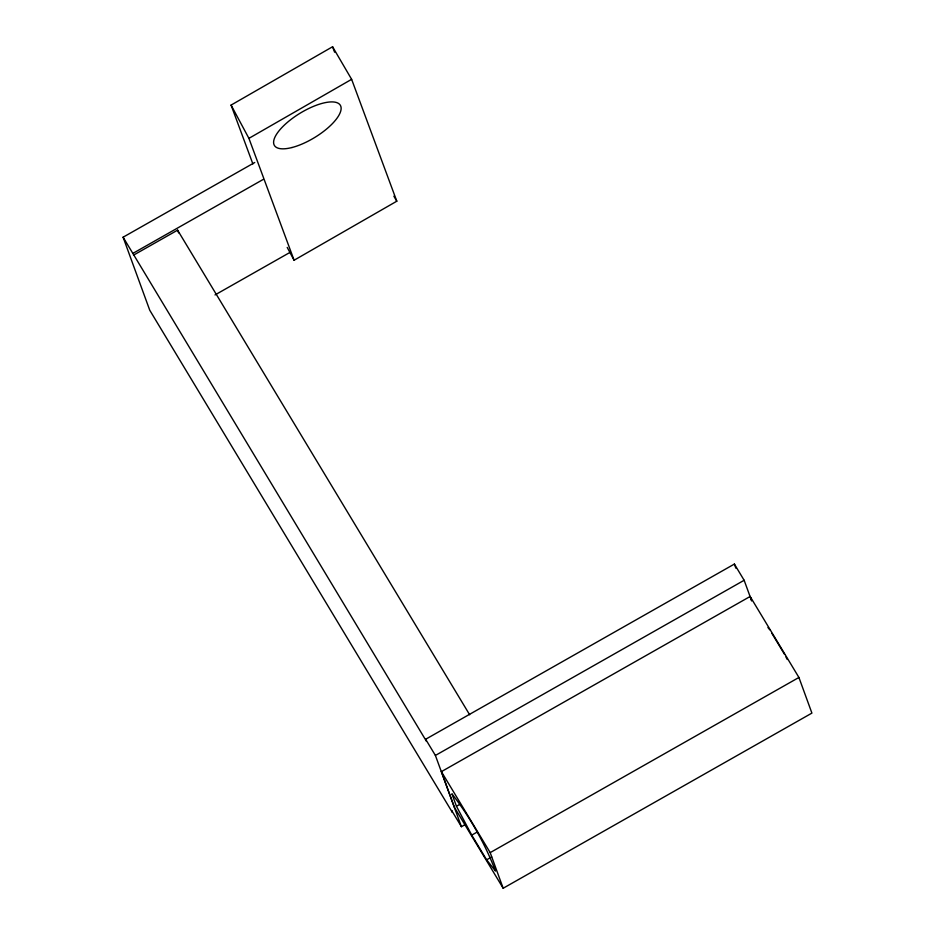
<?xml version="1.0" encoding="UTF-8"?>
<svg xmlns="http://www.w3.org/2000/svg" width="935" height="935" viewBox="0 0 935 935"><rect width="100%" height="100%" fill="white"/><g stroke="black" fill="none" stroke-linecap="round" stroke-linejoin="round"><path stroke-width="1.4" d="M252.882 163.941L231.074 105.094L332.579 46.75L351.63 79.323L396.802 201.2L294.093 260.234L287.209 247.413M294.093 260.234L248.92 138.357L351.63 79.323M465.233 824.541L461.423 826.704L451.663 810.516L452.306 812.281L149.752 310.233L123.093 237.209L254.764 162.491M751.646 600.831L744.143 580.273L734.372 564.074L425.647 739.258L426.29 741.023L132.852 253.408L263.249 179.415M133.495 255.173L177.603 230.15L469.65 714.749M215.015 294.934L289.803 252.508M461.423 826.704L435.406 755.445L744.143 580.273M441.39 771.644L750.127 596.483L798.922 677.466L811.907 713.101L503.17 888.25L454.375 807.267L441.39 771.644L490.185 852.626L503.17 888.25M456.455 806.262L451.909 793.792C469.989 817.155 484.938 843.475 495.503 871.046L486.632 859.826L471.754 835.13L456.455 806.262L460.242 804.123M471.754 835.13L476.792 832.267M490.185 852.626L798.922 677.466M486.632 859.826L491.681 856.963M767.939 627.514L769.715 629.758M771.948 633.462L784.594 654.465M123.093 237.209L132.852 253.408M425.647 739.258L435.406 755.445M393.869 196.186L396.802 201.2M231.074 105.094L248.92 138.357M785.926 656.966L787.258 659.479M332.579 46.75L334.613 52.22M750.127 596.483L751.623 600.597M734.372 564.074L735.88 568.188M177.603 230.15L178.597 232.897M292 147.52A38.604 14.165 -31.4 0 0 341.088 107.583A38.604 14.165 -31.4 0 0 289.008 121.012A38.604 14.165 -31.4 0 0 292 147.52"/></g></svg>
